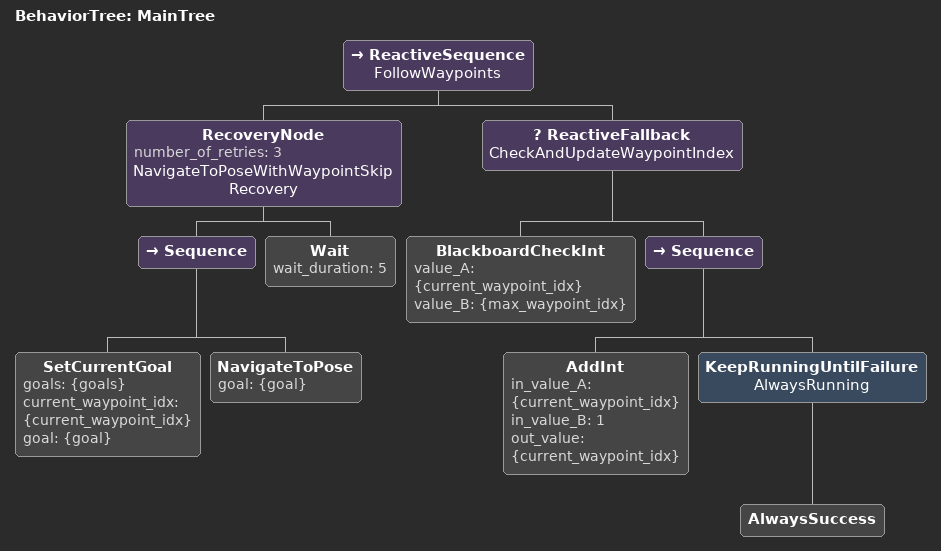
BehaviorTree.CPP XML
<!--
  This Behavior Tree processes each of the given waypoints with NavigateToPose and wait if NavigateToPose is failed.
-->
<root main_tree_to_execute="MainTree">
  <BehaviorTree ID="MainTree">
    <ReactiveSequence name="FollowWaypoints">
      <RecoveryNode number_of_retries="3" name="NavigateToPoseWithWaypointSkipRecovery">
        <Sequence>
          <!-- set current goal to goals[current_waypoint_idx] -->
          <SetCurrentGoal goals="{goals}" current_waypoint_idx="{current_waypoint_idx}" goal="{goal}" />
          <NavigateToPose goal="{goal}" />
        </Sequence>
        <Wait wait_duration="5" />
      </RecoveryNode>
      <!-- Return success if all goals are achieved, or update the `goal_updated` and `goal`, and then make it Running -->
      <ReactiveFallback name="CheckAndUpdateWaypointIndex">
        <BlackboardCheckInt value_A="{current_waypoint_idx}" value_B="{max_waypoint_idx}" />
        <Sequence>
          <AddInt in_value_A="{current_waypoint_idx}" in_value_B="1" out_value="{current_waypoint_idx}" />
          <KeepRunningUntilFailure name="AlwaysRunning">
            <AlwaysSuccess />
          </KeepRunningUntilFailure>
        </Sequence>
      </ReactiveFallback>
    </ReactiveSequence>
  </BehaviorTree>
</root>
